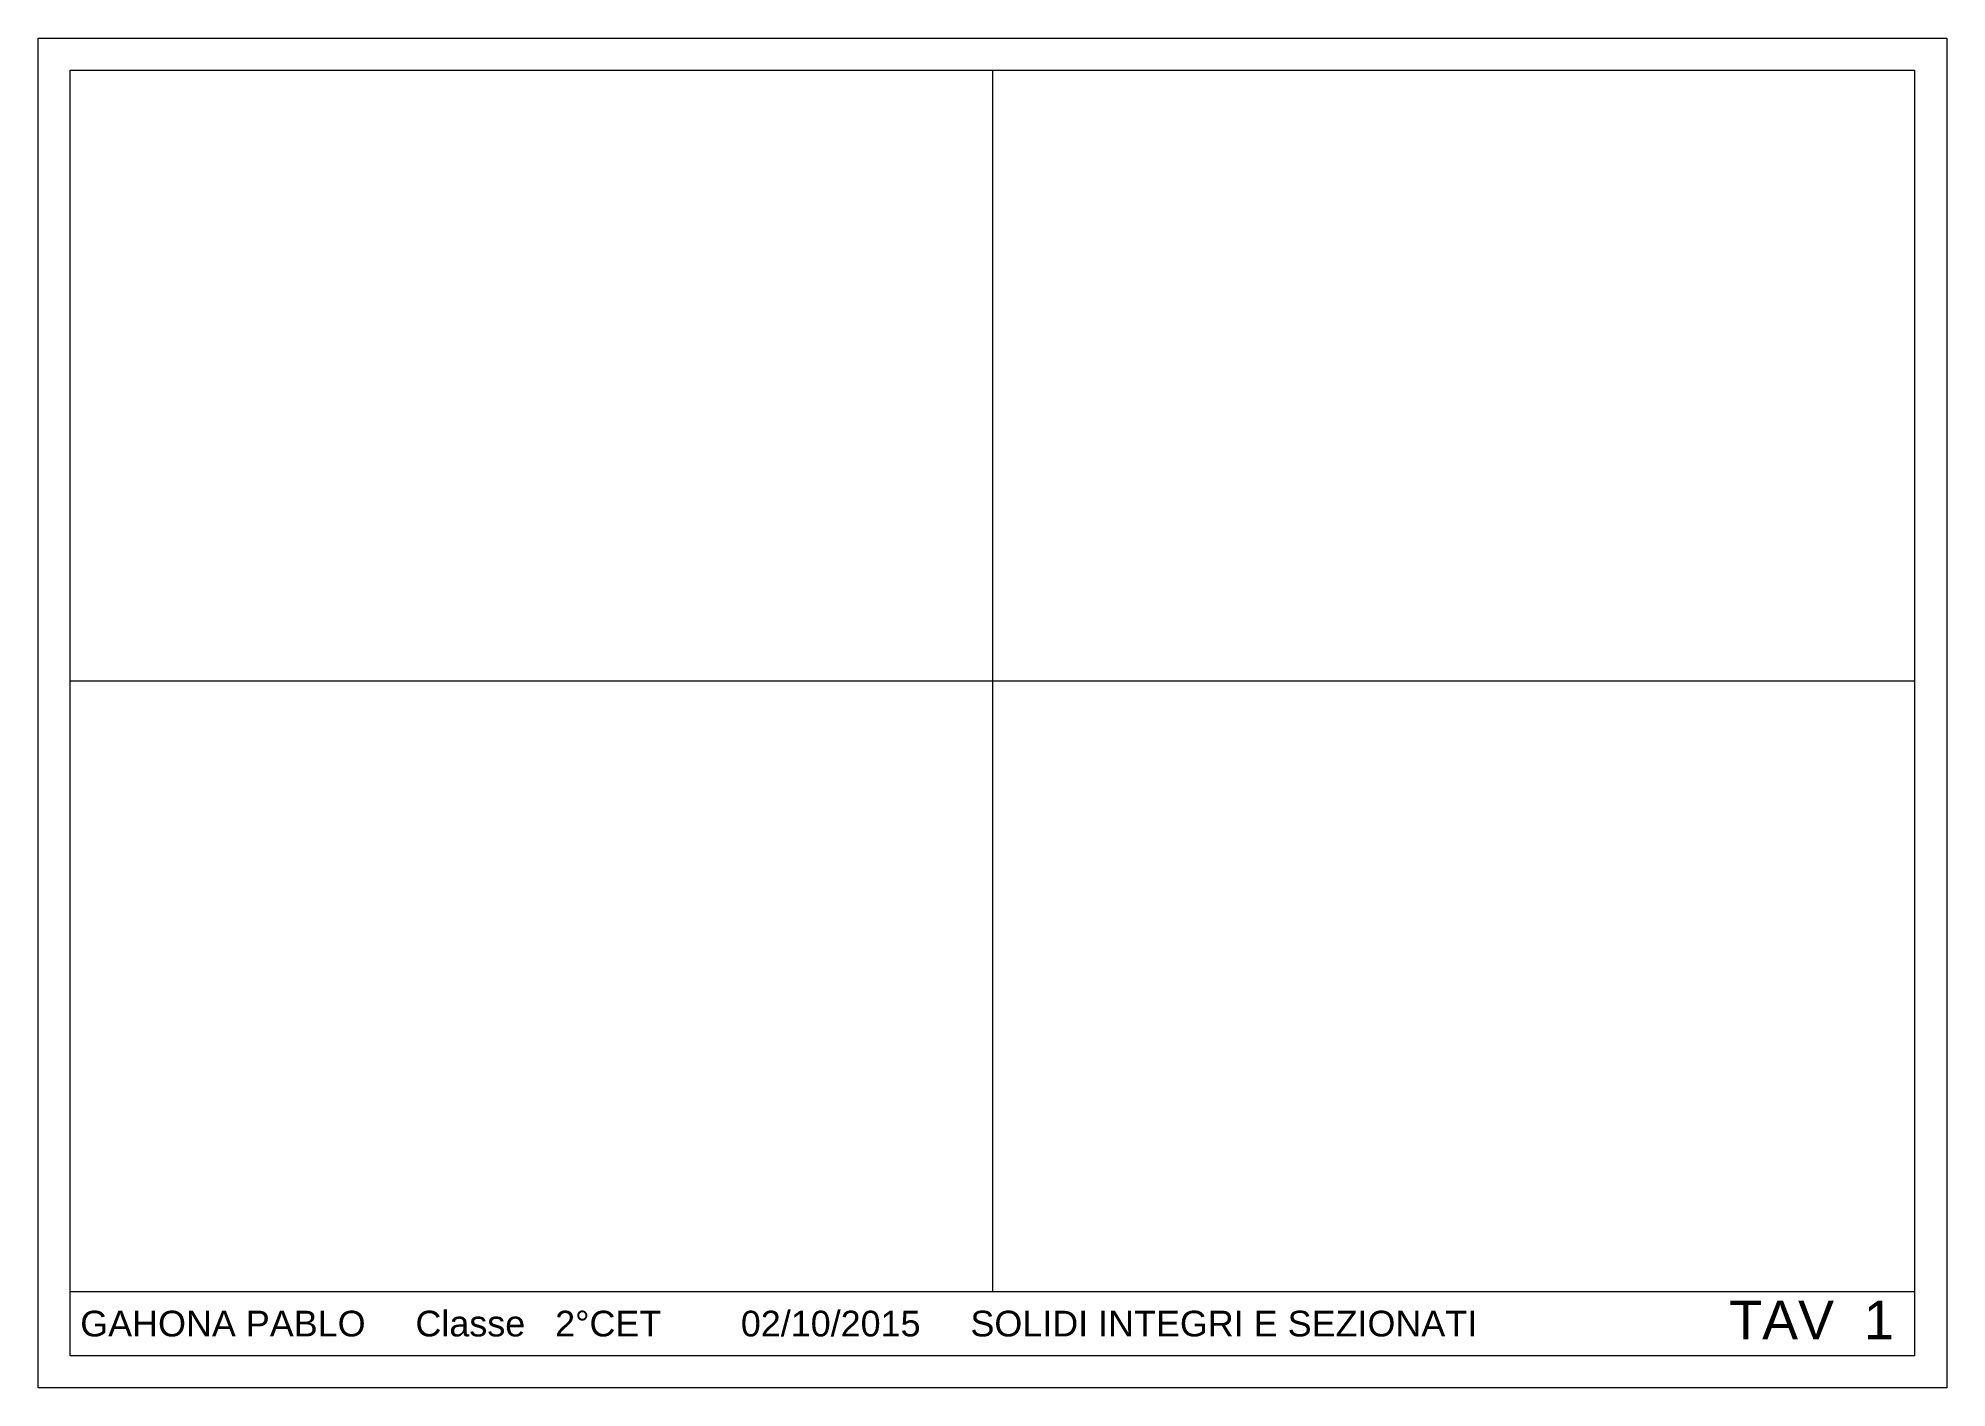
# Model space of a CAD drawing. Header units: millimetres. Extents: x 111 to 408, y 3 to 213.
import ezdxf

# ---------------------------------------------------------------- set-up
doc = ezdxf.new("R2010")
doc.units = ezdxf.units.MM
doc.layers.add('sottile', color=3, linetype='Continuous', lineweight=15)
doc.styles.get("Standard").update_dxf_attribs({"font": 'arial.ttf'})

msp = doc.modelspace()

# ---------------------------------------------------------------- linework, layer by layer
at = {"layer": 'sottile'}
for p, q in [((259.53, 208.17), (259.53, 18.17)), ((116.03, 113.17), (403.03, 113.17)), ((116.03, 18.17), (403.03, 18.17))]:
    msp.add_line(p, q, dxfattribs=at)
msp.add_lwpolyline([(111.03, 213.17), (408.03, 213.17), (408.03, 213.17), (408.03, 3.17), (408.03, 3.17), (111.03, 3.17), (111.03, 213.17), (111.03, 213.17)], dxfattribs=at)
msp.add_lwpolyline([(116.03, 208.17), (403.03, 208.17), (403.03, 8.17), (116.03, 8.17)], close=True, dxfattribs=at)

# ---------------------------------------------------------------- texts
for s, height, p in [(' GAHONA PABLO     Classe   2°CET    ', 4, (116.03, 11.17)), ('      02/10/2015     SOLIDI INTEGRI E SEZIONATI ', 4, (211.06, 11.17)), ('                             TAV  1', 6, (306.65, 10.72))]:
    msp.add_text(s, height=height, dxfattribs=at).set_placement(p)

doc.saveas('drawing.dxf')
